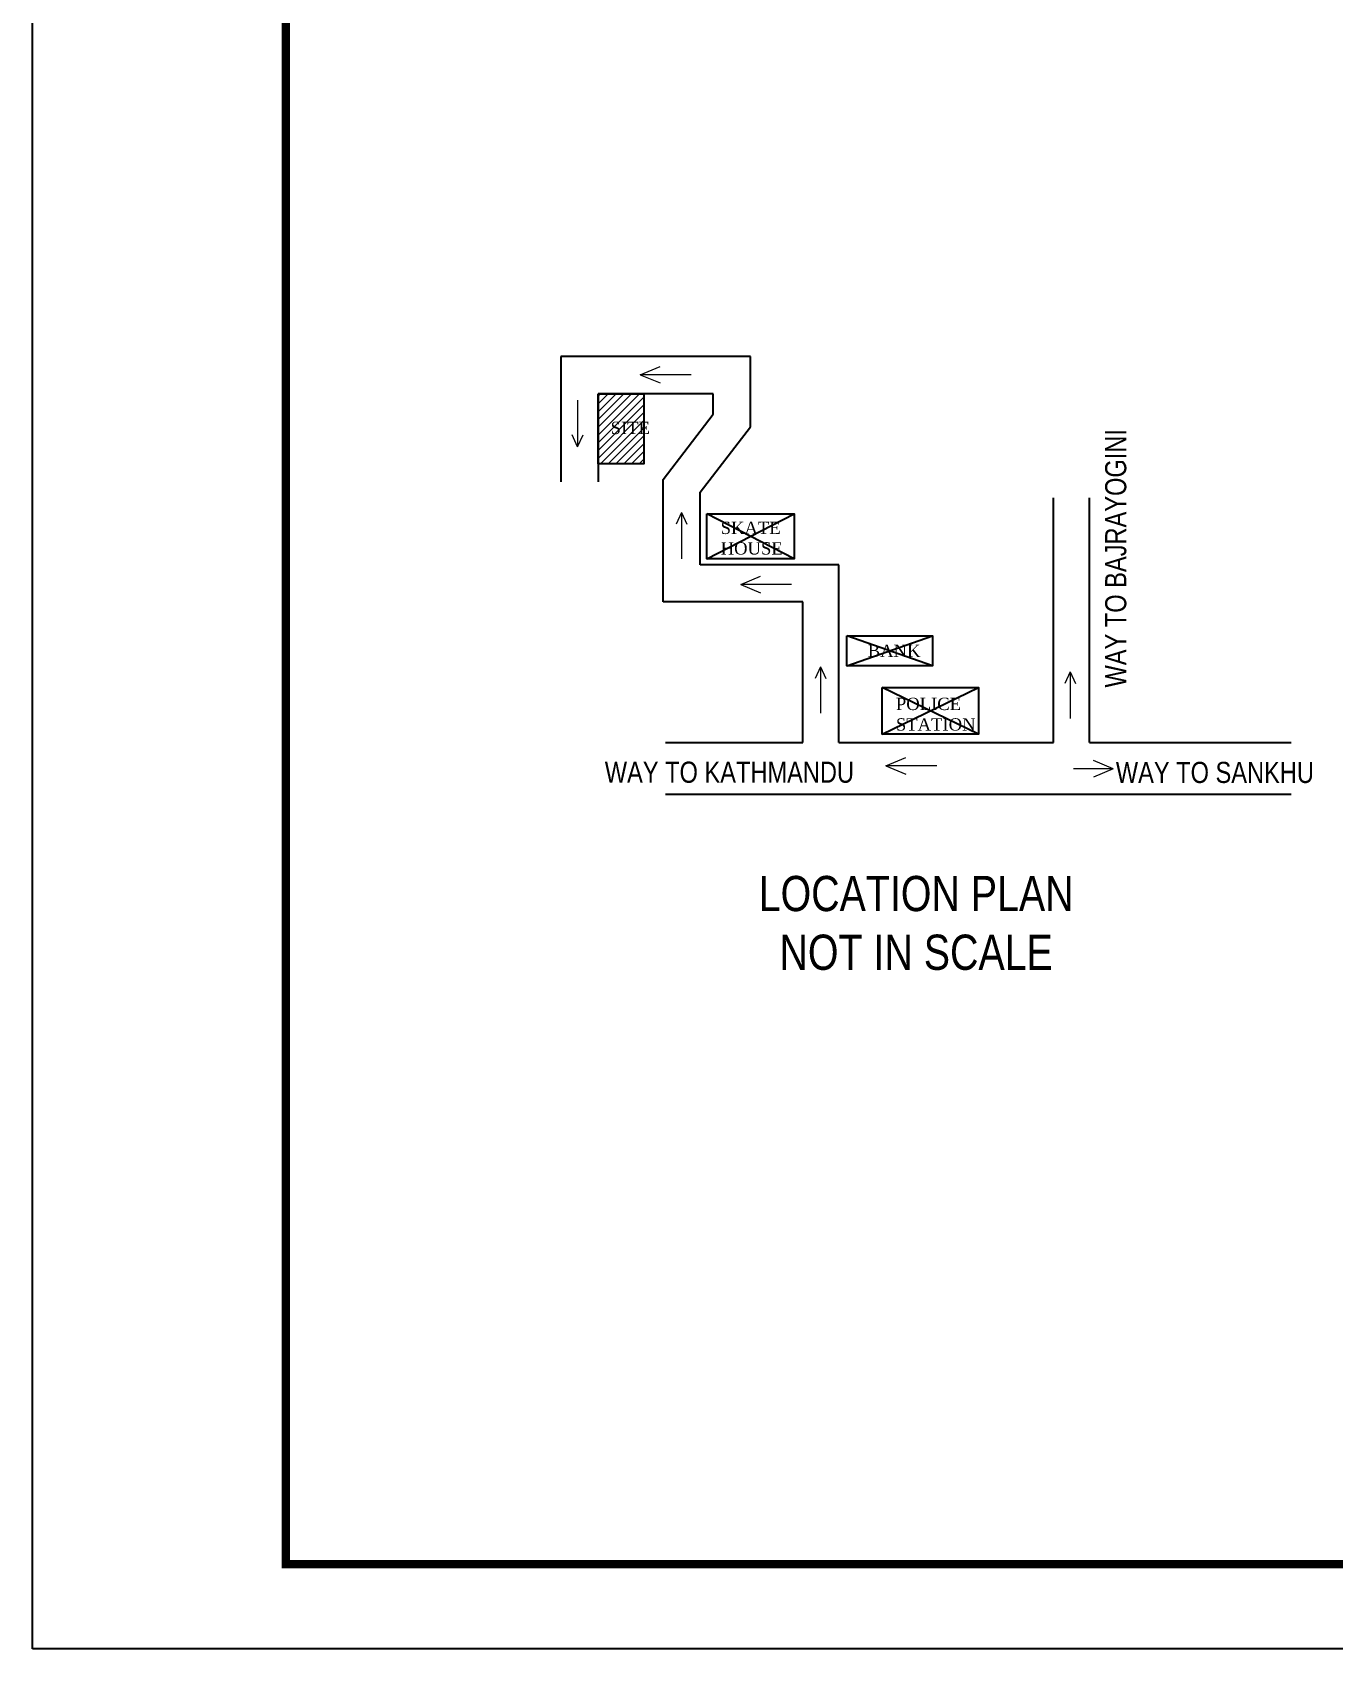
# Model space of a CAD drawing. Header units: inches. Extents: x -4962553 to -4957717, y -3263817 to -3261572.
# Drawn here: x -4962553 to -4961814, y -3263817 to -3262899 of the extents above; entities that cross this region are included whole.
import ezdxf

# ---------------------------------------------------------------- set-up
doc = ezdxf.new("R2010")
doc.units = ezdxf.units.IN
doc.header["$LTSCALE"] = 2
doc.header["$MEASUREMENT"] = 0
doc.layers.get('0').update_dxf_attribs({"linetype": 'CONTINUOUS'})
for name, color, linetype, lineweight in [('1', 7, 'CONTINUOUS', 13), ('annotate', 7, 'CONTINUOUS', 9), ('Text-100.w', 254, 'CONTINUOUS', 9)]:
    doc.layers.add(name, color=color, linetype=linetype, lineweight=lineweight)
doc.styles.add('Arial', font='arial.ttf', dxfattribs={"width": 0.8, "height": 12})
doc.styles.add('DIM', font='arial.ttf', dxfattribs={"width": 0.8})
doc.styles.add('times new roman', font='times.ttf', dxfattribs={"height": 7})

msp = doc.modelspace()

# ---------------------------------------------------------------- hatches: boundary and pattern name
at = {"layer": '1', "ltscale": 5}
h = msp.add_hatch(dxfattribs=at)
h.set_pattern_fill('ANSI31', color=11, scale=25, angle=180, style=0)
h.set_pattern_definition([(225, (1350701.375, -765406.561), (2.2097086912, -2.2097086912), [])])
h.paths.add_polyline_path([(-4962231.93, -3263104.06), (-4962231.93, -3263143.91), (-4962205.92, -3263143.91), (-4962205.92, -3263104.06)])
h.paths.add_polyline_path([(-4962227.19, -3263130.96), (-4962201.87, -3263130.96), (-4962201.87, -3263116.01), (-4962227.19, -3263116.01)], flags=9)

# ---------------------------------------------------------------- linework, layer by layer
at = {"ltscale": 0.5}
for p, q in [((-4962145.4, -3263082.98), (-4962253, -3263082.98)), ((-4962253, -3263082.98), (-4962253, -3263154.19)), ((-4962145.4, -3263122.86), (-4962145.4, -3263082.98)), ((-4962166.48, -3263104.06), (-4962231.93, -3263104.06)), ((-4962231.93, -3263104.06), (-4962231.93, -3263154.19)), ((-4962166.48, -3263115.69), (-4962166.48, -3263104.06)), ((-4962194.99, -3263152.72), (-4962166.48, -3263115.69)), ((-4962173.91, -3263159.89), (-4962145.4, -3263122.86)), ((-4962194.99, -3263222.32), (-4962194.99, -3263152.72)), ((-4962173.91, -3263201.25), (-4962173.91, -3263159.89)), ((-4961973.34, -3263302.21), (-4961973.34, -3263163.27)), ((-4961952.79, -3263302.21), (-4961952.79, -3263163.27)), ((-4962170.13, -3263197.84), (-4962120.46, -3263172.3)), ((-4962120.46, -3263197.84), (-4962170.13, -3263172.3)), ((-4962095.09, -3263201.25), (-4962173.91, -3263201.25)), ((-4962095.09, -3263302.21), (-4962095.09, -3263201.25)), ((-4962115.64, -3263222.32), (-4962194.99, -3263222.32)), ((-4962115.64, -3263302.21), (-4962115.64, -3263222.32)), ((-4962090.63, -3263258.67), (-4962042, -3263241.58)), ((-4962042, -3263258.67), (-4962090.63, -3263241.58)), ((-4962070.6, -3263297.47), (-4962015.83, -3263270.98)), ((-4962015.83, -3263297.47), (-4962070.6, -3263270.98)), ((-4962193.64, -3263302.21), (-4962115.64, -3263302.21)), ((-4962095.09, -3263302.21), (-4961973.34, -3263302.21)), ((-4961952.79, -3263302.21), (-4961838.31, -3263302.21)), ((-4962193.64, -3263331.56), (-4961838.31, -3263331.56))]:
    msp.add_line(p, q, dxfattribs=at)
msp.add_lwpolyline([(-4962553.18, -3263816.79), (-4962553.18, -3261571.75), (-4959378.38, -3261571.75), (-4959378.38, -3263816.79)], close=True)
at = {"const_width": 4.8}
msp.add_lwpolyline([(-4959426.38, -3263768.79), (-4959426.38, -3261619.75), (-4962409.18, -3261619.75), (-4962409.18, -3263768.79)], close=True, dxfattribs=at)
at = {"ltscale": 0.5}
for points in [[(-4962231.93, -3263104.06), (-4962205.92, -3263104.06), (-4962205.92, -3263143.91), (-4962231.93, -3263143.91)], [(-4962170.13, -3263172.3), (-4962120.46, -3263172.3), (-4962120.46, -3263197.84), (-4962170.13, -3263197.84)], [(-4962090.63, -3263241.58), (-4962042, -3263241.58), (-4962042, -3263258.67), (-4962090.63, -3263258.67)], [(-4962070.6, -3263270.98), (-4962015.83, -3263270.98), (-4962015.83, -3263297.47), (-4962070.6, -3263297.47)]]:
    msp.add_lwpolyline(points, close=True, dxfattribs=at)
at = {"layer": '1', "color": 11, "ltscale": 5}
for p, q in [((-4962207.95, -3263093.26), (-4962196.73, -3263088.56)), ((-4962179.1, -3263093.26), (-4962207.95, -3263093.26)), ((-4962207.95, -3263093.26), (-4962196.73, -3263097.95)), ((-4962243.5, -3263107.69), (-4962243.5, -3263134.15)), ((-4962243.5, -3263134.15), (-4962246.56, -3263127.5)), ((-4962243.5, -3263134.15), (-4962240.45, -3263127.5)), ((-4962184.54, -3263171.48), (-4962187.59, -3263178.12)), ((-4962184.54, -3263171.48), (-4962184.54, -3263197.93)), ((-4962184.54, -3263171.48), (-4962181.48, -3263178.12)), ((-4962150.86, -3263212.37), (-4962139.64, -3263207.67)), ((-4962122.01, -3263212.37), (-4962150.86, -3263212.37)), ((-4962150.86, -3263212.37), (-4962139.64, -3263217.06)), ((-4962105.61, -3263259.12), (-4962108.66, -3263265.77)), ((-4962105.61, -3263259.12), (-4962105.61, -3263285.58)), ((-4962105.61, -3263259.12), (-4962102.56, -3263265.77)), ((-4961963.84, -3263262.08), (-4961966.89, -3263268.72)), ((-4961963.84, -3263262.08), (-4961963.84, -3263288.53)), ((-4961963.84, -3263262.08), (-4961960.78, -3263268.72)), ((-4962068.39, -3263315.37), (-4962057.17, -3263310.68)), ((-4961939.41, -3263317.11), (-4961950.63, -3263312.42)), ((-4962039.54, -3263315.37), (-4962068.39, -3263315.37)), ((-4962068.39, -3263315.37), (-4962057.17, -3263320.07)), ((-4961939.41, -3263317.11), (-4961961.98, -3263317.11)), ((-4961939.41, -3263317.11), (-4961950.63, -3263321.81))]:
    msp.add_line(p, q, dxfattribs=at)

# ---------------------------------------------------------------- texts
at = {"color": 7, "char_height": 7, "attachment_point": 1, "style": 'times new roman'}
for s, insert, width in [('SITE', (-4962224.79, -3263119.97), 139.5707), ('SKATE HOUSE', (-4962162.29, -3263176.74), 37.872), ('BANK', (-4962078.75, -3263246.57), 139.5707), ('POLICE STATION', (-4962062.76, -3263276.72), 34.134)]:
    msp.add_mtext(s, dxfattribs=dict(at, insert=insert, width=width))
at = {"layer": 'annotate', "insert": (-4961943.93, -3263270.91), "char_height": 12, "attachment_point": 1, "rotation": 90, "style": 'DIM'}
msp.add_mtext('WAY TO BAJRAYOGINI', dxfattribs=at)
at = {"layer": 'annotate', "char_height": 12, "attachment_point": 1, "style": 'DIM'}
for s, insert in [('WAY TO KATHMANDU', (-4962228.09, -3263313.01)), ('WAY TO SANKHU', (-4961937.86, -3263313.14))]:
    msp.add_mtext(s, dxfattribs=dict(at, insert=insert))
at = {"layer": 'Text-100.w', "insert": (-4962051.26, -3263377.92), "char_height": 20, "width": 569.1024, "attachment_point": 2, "style": 'Arial'}
msp.add_mtext('{\\fArial CE|b0|i0|c0|p34;LOCATION PLAN\\PNOT IN SCALE}', dxfattribs=at)

doc.saveas('drawing.dxf')
